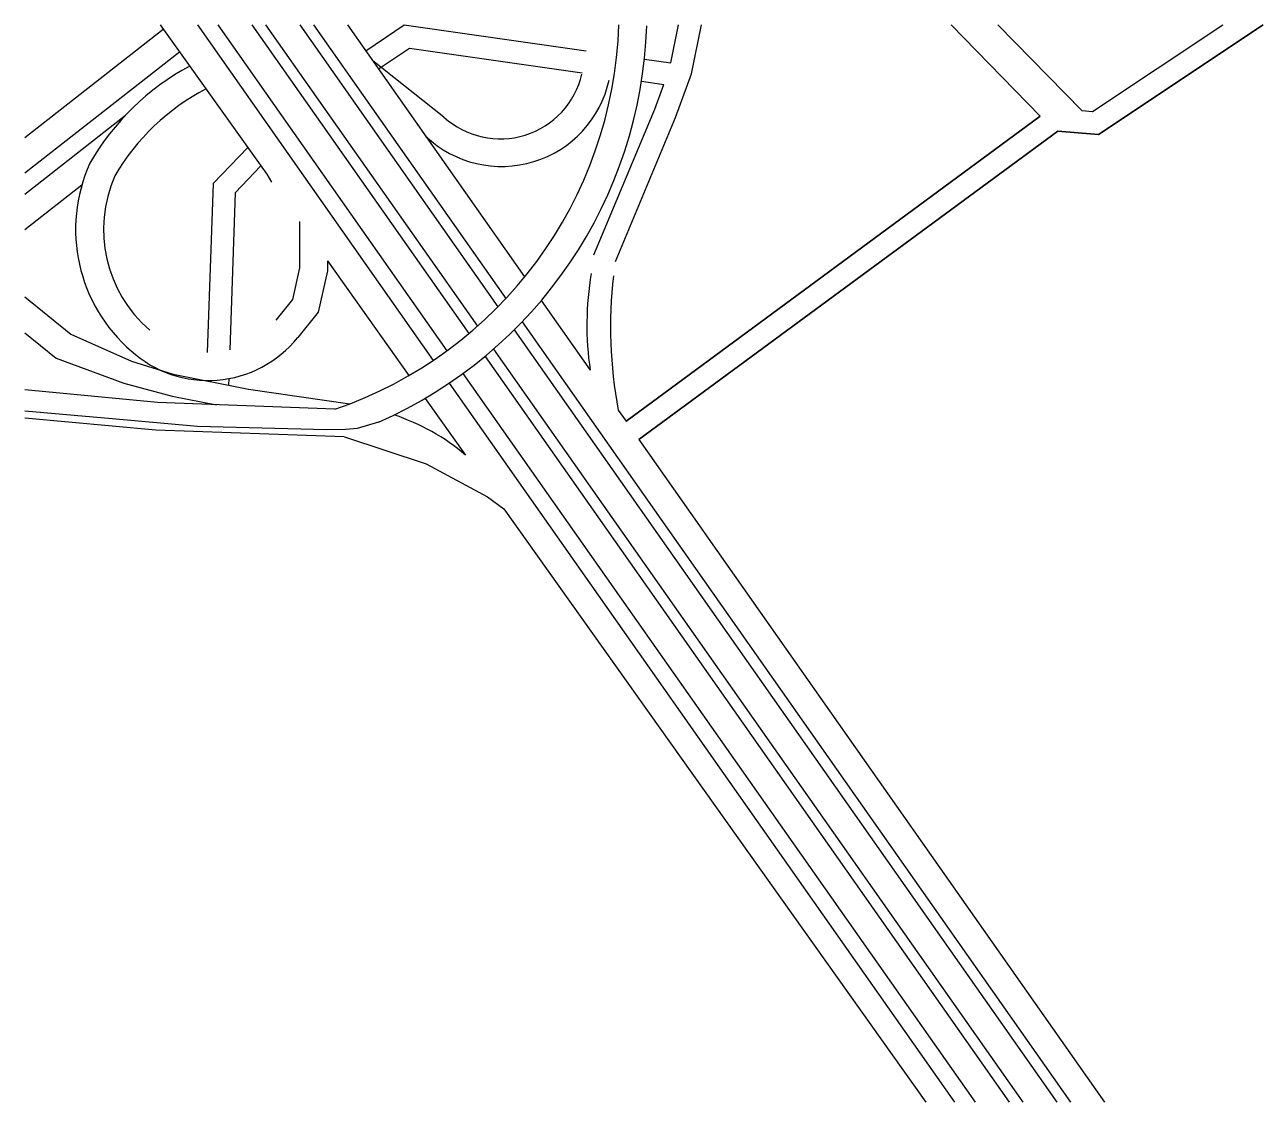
# Model space of a CAD drawing. Header units: millimetres. Extents: x -2888 to 7167, y -634 to 4310.
# Drawn here: x 1548.1 to 1770, y 436 to 629.1 of the extents above; entities that cross this region are included whole.
import ezdxf

# ---------------------------------------------------------------- set-up
doc = ezdxf.new("R2010")
doc.units = ezdxf.units.MM
doc.header["$MEASUREMENT"] = 0

msp = doc.modelspace()

# ---------------------------------------------------------------- linework, layer by layer
at = {"ltscale": 100}
for points in [[(1548.05199, 608.8924), (1572.86967, 628.33012)], [(1572.32669, 629.09071), (1591.44096, 602.31589), (1592.24753, 600.88903)], [(1579.02046, 629.05993), (1621.2627, 568.93711)], [(1582.66528, 629.09071), (1623.71739, 570.66179)], [(1588.77602, 629.09071), (1627.65582, 573.75361)], [(1591.22031, 629.09071), (1629.17739, 575.06692)], [(1597.33105, 629.09071), (1632.84461, 578.54474)], [(1599.77535, 629.09071), (1634.25584, 580.01509)], [(1605.88609, 629.09071), (1637.64027, 583.89541)], [(1609.14939, 624.4461), (1616.06731, 629.0559), (1648.64547, 624.42855)], [(1653.89494, 586.66985), (1664.68388, 612.49403), (1667.51891, 620.28009), (1669.30933, 629.05011)], [(1663.84264, 622.26996), (1665.23511, 629.09071)], [(1730.06338, 612.70212), (1714.07267, 629.09071)], [(1737.4778, 613.6947), (1722.45558, 629.09071)], [(1737.4778, 613.6947), (1739.43488, 613.53921), (1762.79509, 629.09071)], [(1548.05199, 602.54134), (1575.77767, 624.25667)], [(1611.43462, 621.16217), (1617.01557, 624.88106), (1647.96284, 620.48536)], [(1623.18208, 612.53909), (1610.43518, 622.61605)], [(1659.10927, 622.94229), (1663.84264, 622.26996)], [(1650.06043, 587.86795), (1660.95715, 613.95008), (1662.58073, 618.40906)], [(1658.58436, 618.97669), (1662.58073, 618.40906)], [(1548.05199, 598.73071), (1566.11294, 612.87642)], [(1588.02188, 607.10525), (1581.80568, 600.6094), (1580.75998, 570.32975)], [(1590.3874, 603.79169), (1585.75063, 598.94633), (1584.77912, 570.81499)], [(1548.05199, 592.37966), (1558.29716, 600.40389)], [(1597.28085, 593.81275), (1597.28085, 585.51809), (1596.02123, 579.82399), (1593.07186, 576.15437)], [(1602.28085, 586.78332), (1602.28085, 584.97166), (1600.65074, 577.60274), (1596.9691, 573.02204)], [(1602.28085, 586.78332), (1616.90973, 566.21676)], [(1548.05199, 580.3283), (1556.30513, 573.62215), (1567.19952, 568.79184), (1574.63462, 566.47209), (1588.15252, 563.77214), (1606.30253, 561.13861)], [(1640.61975, 579.65475), (1649.38729, 567.17604)], [(1637.18894, 575.84044), (1735.46843, 435.96057)], [(1548.05199, 573.88576), (1553.66926, 569.32141), (1565.8257, 564.82837), (1574.46804, 562.50139), (1582.39076, 560.9889)], [(1635.76322, 574.39072), (1733.02414, 435.96057)], [(1632.0691, 570.95118), (1726.9134, 435.96057)], [(1630.54032, 569.64813), (1724.4691, 435.96057)], [(1626.59237, 566.56987), (1718.35836, 435.96057)], [(1584.60114, 565.66133), (1584.56068, 564.48954)], [(1624.13768, 564.8452), (1714.69192, 435.96057)], [(1603.6276, 560.16339), (1571.86575, 561.39803), (1548.05199, 563.62466)], [(1619.81982, 562.12549), (1627.06254, 551.94305)], [(1611.464, 557.85978), (1607.64406, 556.74195), (1605.60745, 556.5344), (1602.15763, 556.49292), (1578.98846, 557.08937), (1563.70038, 558.4834), (1548.05199, 559.81106)], [(1580.45019, 561.35937), (1580.44002, 561.06473)], [(1654.40363, 560.03635), (1655.82635, 558.0114)], [(1605.3001, 555.24104), (1571.53566, 556.40708), (1548.05199, 558.60285)], [(1605.36151, 555.23892), (1620.0083, 550.39072), (1630.9659, 544.46689), (1633.91875, 542.30399)], [(1658.12649, 554.73765), (1741.57917, 435.96057)], [(1633.91875, 542.30399), (1709.56025, 435.96057)]]:
    msp.add_lwpolyline(points, dxfattribs=at)
at = {"lineweight": 35, "ltscale": 100}
for points in [[(1658.12649, 554.73765), (1733.17228, 610.02418), (1740.49867, 609.44208), (1770.01324, 629.09071)], [(1655.75398, 557.95809), (1730.06338, 612.70212)]]:
    msp.add_lwpolyline(points, dxfattribs=at)
at = {"ltscale": 100}
for centre, radius, start, end in [((1579.13119, 631.51102), 75.43579, 288.9493307, 358.1317534), ((1579.13119, 631.51102), 80.43579, 293.7014141, 358.1317534), ((1599.2046, 581.62948), 45.51296, 118.3273272, 150.1766004), ((1633.28193, 623.6507), 15.01582, 227.7308987, 346.9026921), ((1599.2046, 581.62948), 40.51296, 117.4336868, 149.83032), ((1633.50636, 623.44339), 19.75102, 226.6110698, 347.4894811), ((1585.95641, 592.40702), 28.79208, 155.6803769, 229.3453052), ((1585.95641, 592.40702), 23.79208, 156.2484979, 229.3453052), ((1704.16421, 575.25979), 55.37019, 170.3884562, 188.3948783), ((1734.79619, 574.93323), 81.76113, 173.5528467, 190.4979307), ((1580.91609, 585.92429), 20.59532, 227.8768278, 321.210212), ((1602.54455, 523.31164), 37.69469, 49.4255003, 71.9164604)]:
    msp.add_arc(centre, radius, start, end, dxfattribs=at)

doc.saveas('drawing.dxf')
